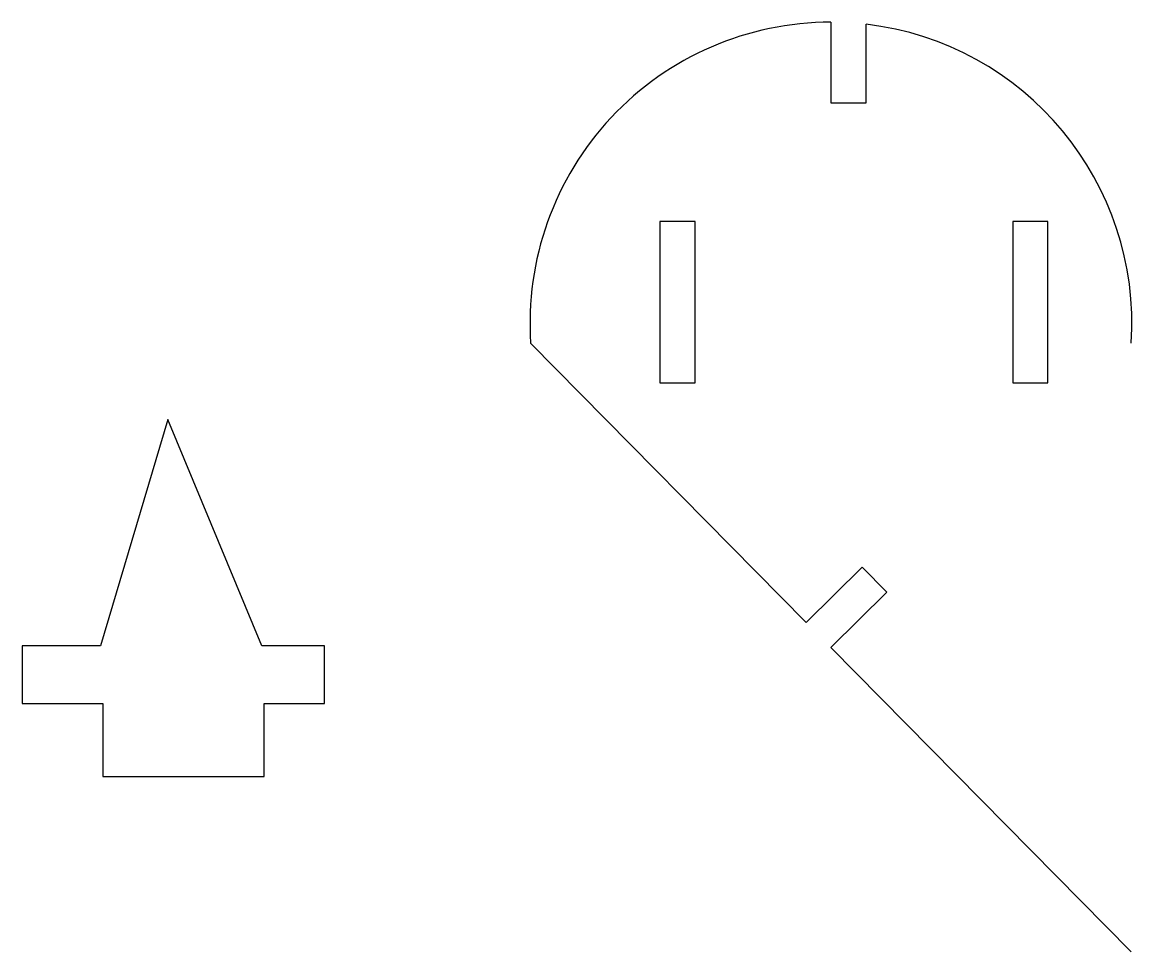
# Model space of a CAD drawing. Header units: millimetres. Extents: x -110 to 0, y -60 to 32.
import ezdxf

# ---------------------------------------------------------------- set-up
doc = ezdxf.new("R2010")
doc.units = ezdxf.units.MM
doc.layers.get('0').update_dxf_attribs({"linetype": 'CONTINUOUS'})

msp = doc.modelspace()

# ---------------------------------------------------------------- linework, layer by layer
for p, q in [((-29.78, 31.83), (-29.78, 23.83)), ((-26.28, 23.83), (-26.28, 31.62)), ((-29.78, 23.83), (-26.28, 23.83)), ((-32.24, -27.69), (-59.57, 0)), ((-32.24, -27.69), (-26.69, -22.22)), ((-26.69, -22.22), (-24.24, -24.71)), ((-29.78, -30.18), (-24.24, -24.71)), ((-102.23, -30.01), (-110, -30.01)), ((0, -60.36), (-29.78, -30.18))]:
    msp.add_line(p, q)
for points in [[(-43.25, 12.05), (-46.75, 12.05), (-46.75, -3.95), (-43.25, -3.95)], [(-11.75, 12.05), (-11.75, -3.95), (-8.25, -3.95), (-8.25, 12.05)], [(-102.23, -30.01), (-110, -30.01), (-110, -35.73), (-102.01, -35.73), (-102.01, -42.97), (-86.01, -42.97), (-86.01, -35.73), (-80, -35.73), (-80, -30.01), (-86.23, -30.01), (-95.57, -7.56)]]:
    msp.add_lwpolyline(points, close=True)
for start, end in [(90, 183.8), (-3.8, 83.2662)]:
    msp.add_arc((-29.78, 1.98), 29.85, start, end)

doc.saveas('drawing.dxf')
